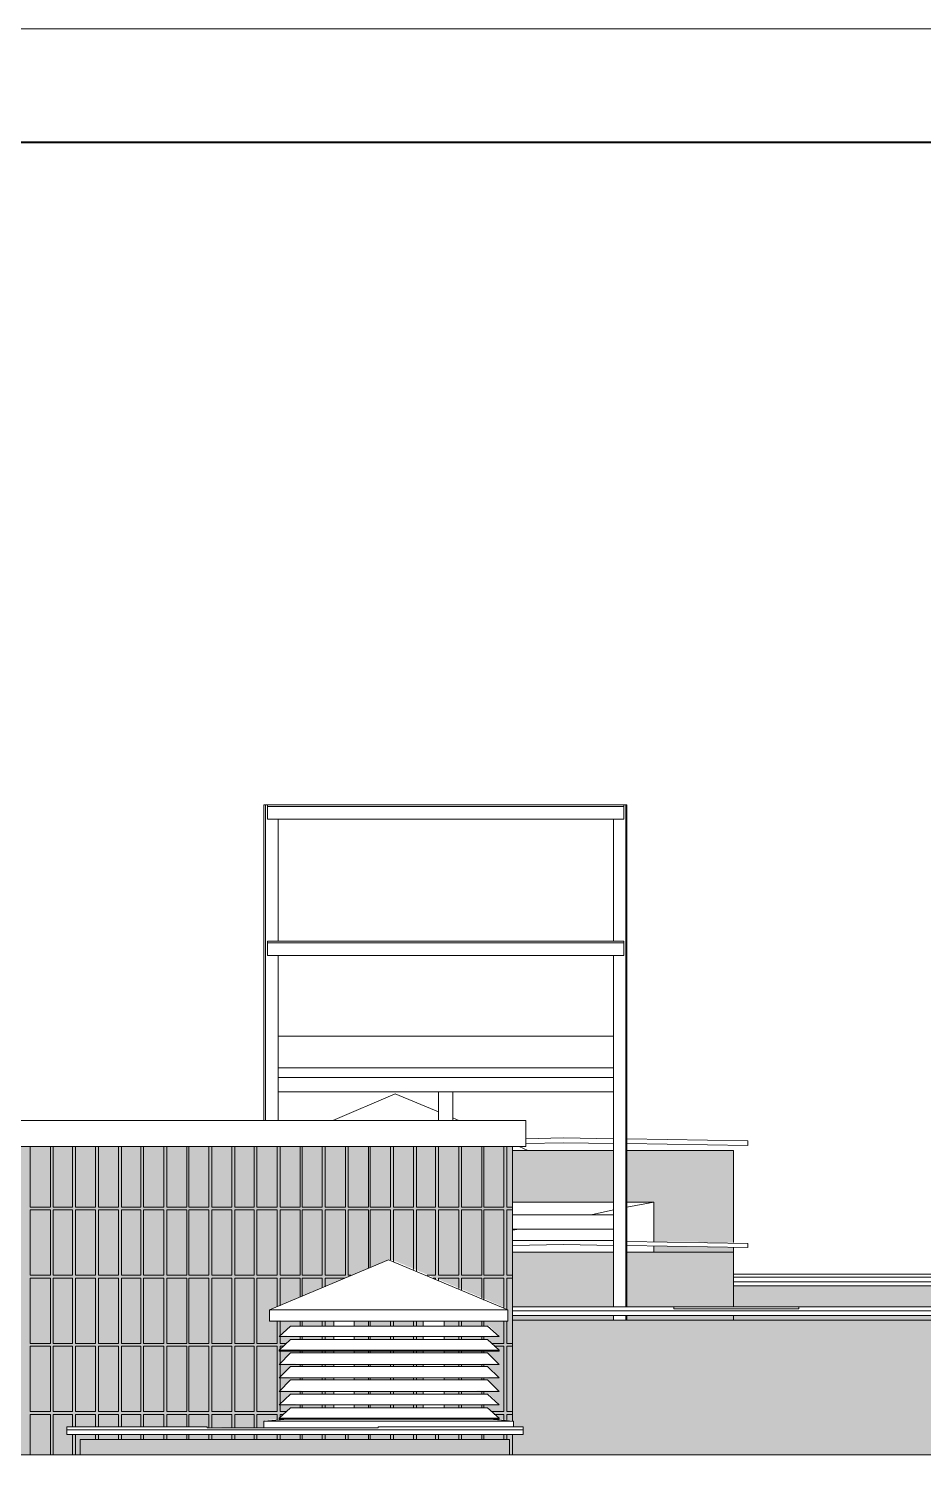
# Model space of a CAD drawing. Header units: millimetres. Extents: x -28928 to 100580, y -22867 to 36490.
# Drawn here: x 68056 to 71995, y 30148 to 36490 of the extents above; entities that cross this region are included whole.
import ezdxf

# ---------------------------------------------------------------- set-up
doc = ezdxf.new("R2010")
doc.units = ezdxf.units.MM
doc.layers.add('PDF _Геометрия', color=7, linetype='Continuous', true_color=0x8f8e8d)
doc.layers.add('PDF _Сплошная заливка', color=7, linetype='Continuous', true_color=0xffffff)

msp = doc.modelspace()

# ---------------------------------------------------------------- hatches: boundary and pattern name
at = {"layer": 'PDF _Сплошная заливка', "true_color": 0xfae100, "transparency": 33554559}
h = msp.add_hatch(color=2, dxfattribs=at)
h.paths.add_polyline_path([(53386.1, 31434.5), (53386.1, 31003), (53394.5, 31003), (53733, 30664.5), (53733, 31091.8), (53390.3, 31434.5)])
h.paths.add_polyline_path([(53593.4, 30343), (53597.6, 30338.7), (53597.6, 30343)])
h.paths.add_polyline_path([(53589.1, 30347.2), (53593.4, 30343), (53593.4, 30347.2)])
h.paths.add_polyline_path([(53584.9, 30351.4), (53589.1, 30347.2), (53589.1, 30351.4)])
h.paths.add_polyline_path([(53580.7, 30355.7), (53584.9, 30351.4), (53584.9, 30355.7)])
h.paths.add_polyline_path([(53576.4, 30359.9), (53580.7, 30355.7), (53580.7, 30359.9)])
h.paths.add_polyline_path([(53572.2, 30364.1), (53576.4, 30359.9), (53576.4, 30364.1)])
h.paths.add_polyline_path([(53568, 30368.4), (53572.2, 30364.1), (53572.2, 30368.4)])
h.paths.add_polyline_path([(53563.7, 30372.6), (53568, 30368.4), (53568, 30372.6)])
h.paths.add_polyline_path([(53559.5, 30376.8), (53563.7, 30372.6), (53563.7, 30376.8)])
h.paths.add_polyline_path([(53555.3, 30381), (53559.5, 30376.8), (53559.5, 30381)])
h.paths.add_polyline_path([(53551.1, 30385.3), (53555.3, 30381), (53555.3, 30385.3)])
h.paths.add_polyline_path([(53546.8, 30389.5), (53551.1, 30385.3), (53551.1, 30389.5)])
h.paths.add_polyline_path([(53542.6, 30393.7), (53546.8, 30389.5), (53546.8, 30393.7)])
h.paths.add_polyline_path([(53538.4, 30398), (53542.6, 30393.7), (53542.6, 30398)])
h.paths.add_polyline_path([(53534.1, 30402.2), (53538.4, 30398), (53538.4, 30402.2)])
h.paths.add_polyline_path([(53529.9, 30406.4), (53534.1, 30402.2), (53534.1, 30406.4)])
h.paths.add_polyline_path([(53525.7, 30410.7), (53529.9, 30406.4), (53529.9, 30410.7)])
h.paths.add_polyline_path([(53521.4, 30414.9), (53525.7, 30410.7), (53525.7, 30414.9)])
h.paths.add_polyline_path([(53517.2, 30419.1), (53521.4, 30414.9), (53521.4, 30419.1)])
h.paths.add_polyline_path([(53513, 30423.4), (53517.2, 30419.1), (53517.2, 30423.4)])
h.paths.add_polyline_path([(53508.7, 30427.6), (53513, 30423.4), (53513, 30427.6)])
h.paths.add_polyline_path([(53504.5, 30431.8), (53508.7, 30427.6), (53508.7, 30431.8)])
h.paths.add_polyline_path([(53500.3, 30436), (53504.5, 30431.8), (53504.5, 30436)])
h.paths.add_polyline_path([(53496.1, 30440.3), (53500.3, 30436), (53500.3, 30440.3)])
h.paths.add_polyline_path([(53491.8, 30444.5), (53496.1, 30440.3), (53496.1, 30444.5)])
h.paths.add_polyline_path([(53487.6, 30448.7), (53491.8, 30444.5), (53491.8, 30448.7)])
h.paths.add_polyline_path([(53483.4, 30453), (53487.6, 30448.7), (53487.6, 30453)])
h.paths.add_polyline_path([(53479.1, 30457.2), (53483.4, 30453), (53483.4, 30457.2)])
h.paths.add_polyline_path([(53474.9, 30461.4), (53479.1, 30457.2), (53479.1, 30461.4)])
h.paths.add_polyline_path([(53470.7, 30465.7), (53474.9, 30461.4), (53474.9, 30465.7)])
h.paths.add_polyline_path([(53466.4, 30469.9), (53470.7, 30465.7), (53470.7, 30469.9)])
h.paths.add_polyline_path([(53462.2, 30474.1), (53466.4, 30469.9), (53466.4, 30474.1)])
h.paths.add_polyline_path([(53458, 30478.4), (53462.2, 30474.1), (53462.2, 30478.4)])
h.paths.add_polyline_path([(53453.7, 30482.6), (53458, 30478.4), (53458, 30482.6)])
h.paths.add_polyline_path([(53449.5, 30486.8), (53453.7, 30482.6), (53453.7, 30486.8)])
h.paths.add_polyline_path([(53445.3, 30491), (53449.5, 30486.8), (53449.5, 30491)])
h.paths.add_polyline_path([(53441.1, 30495.3), (53445.3, 30491), (53445.3, 30495.3)])
h.paths.add_polyline_path([(53436.8, 30499.5), (53441.1, 30495.3), (53441.1, 30499.5)])
h.paths.add_polyline_path([(53432.6, 30503.7), (53436.8, 30499.5), (53436.8, 30503.7)])
h.paths.add_polyline_path([(53428.4, 30508), (53432.6, 30503.7), (53432.6, 30508)])
h.paths.add_polyline_path([(53424.1, 30512.2), (53428.4, 30508), (53428.4, 30512.2)])
h.paths.add_polyline_path([(53419.9, 30516.4), (53424.1, 30512.2), (53424.1, 30516.4)])
h.paths.add_polyline_path([(53415.7, 30520.7), (53419.9, 30516.4), (53419.9, 30520.7)])
h.paths.add_polyline_path([(53411.4, 30524.9), (53415.7, 30520.7), (53415.7, 30524.9)])
h.paths.add_polyline_path([(53407.2, 30529.1), (53411.4, 30524.9), (53411.4, 30529.1)])
h.paths.add_polyline_path([(69488.4, 30486.8), (69488.4, 30474.1), (69793, 30474.1), (69793, 30486.8)])
h.paths.add_polyline_path([(53716.1, 30220.3), (53720.3, 30216), (53720.3, 30220.3)])
h.paths.add_polyline_path([(53711.8, 30224.5), (53716.1, 30220.3), (53716.1, 30224.5)])
h.paths.add_polyline_path([(53707.6, 30228.7), (53711.8, 30224.5), (53711.8, 30228.7)])
h.paths.add_polyline_path([(53703.4, 30233), (53707.6, 30228.7), (53707.6, 30233)])
h.paths.add_polyline_path([(53699.1, 30237.2), (53703.4, 30233), (53703.4, 30237.2)])
h.paths.add_polyline_path([(53694.9, 30241.4), (53699.1, 30237.2), (53699.1, 30241.4)])
h.paths.add_polyline_path([(53690.7, 30245.7), (53694.9, 30241.4), (53694.9, 30245.7)])
h.paths.add_polyline_path([(53686.4, 30249.9), (53690.7, 30245.7), (53690.7, 30249.9)])
h.paths.add_polyline_path([(53682.2, 30254.1), (53686.4, 30249.9), (53686.4, 30254.1)])
h.paths.add_polyline_path([(53678, 30258.4), (53682.2, 30254.1), (53682.2, 30258.4)])
h.paths.add_polyline_path([(53673.7, 30262.6), (53678, 30258.4), (53678, 30262.6)])
h.paths.add_polyline_path([(53669.5, 30266.8), (53673.7, 30262.6), (53673.7, 30266.8)])
h.paths.add_polyline_path([(53665.3, 30271), (53669.5, 30266.8), (53669.5, 30271)])
h.paths.add_polyline_path([(53661.1, 30275.3), (53665.3, 30271), (53665.3, 30275.3)])
h.paths.add_polyline_path([(53656.8, 30279.5), (53661.1, 30275.3), (53661.1, 30279.5)])
h.paths.add_polyline_path([(53652.6, 30283.7), (53656.8, 30279.5), (53656.8, 30283.7)])
h.paths.add_polyline_path([(53648.4, 30288), (53652.6, 30283.7), (53652.6, 30288)])
h.paths.add_polyline_path([(53644.1, 30292.2), (53648.4, 30288), (53648.4, 30292.2)])
h.paths.add_polyline_path([(53639.9, 30296.4), (53644.1, 30292.2), (53644.1, 30296.4)])
h.paths.add_polyline_path([(53635.7, 30300.7), (53639.9, 30296.4), (53639.9, 30300.7)])
h.paths.add_polyline_path([(53631.4, 30304.9), (53635.7, 30300.7), (53635.7, 30304.9)])
h.paths.add_polyline_path([(53627.2, 30309.1), (53631.4, 30304.9), (53631.4, 30309.1)])
h.paths.add_polyline_path([(53623, 30313.4), (53627.2, 30309.1), (53627.2, 30313.4)])
h.paths.add_polyline_path([(53618.7, 30317.6), (53623, 30313.4), (53623, 30317.6)])
h.paths.add_polyline_path([(53614.5, 30321.8), (53618.7, 30317.6), (53618.7, 30321.8)])
h.paths.add_polyline_path([(53610.3, 30326), (53614.5, 30321.8), (53614.5, 30326)])
h.paths.add_polyline_path([(53606.1, 30330.3), (53610.3, 30326), (53610.3, 30330.3)])
h.paths.add_polyline_path([(53601.8, 30334.5), (53606.1, 30330.3), (53606.1, 30334.5)])
h.paths.add_polyline_path([(69488.4, 30664.5), (69488.4, 30656), (69793, 30656), (69793, 30664.5)])
h.paths.add_polyline_path([(69488.4, 30427.6), (69488.4, 30414.9), (69793, 30414.9), (69793, 30427.6)])
h.paths.add_polyline_path([(53386.1, 30948), (53386.1, 30537.6), (53407.2, 30537.6), (53733, 30211.8), (53733, 30609.5), (53394.5, 30948)])
h.paths.add_polyline_path([(69488.4, 30546), (69488.4, 30537.6), (69793, 30537.6), (69793, 30546)])
h.paths.add_polyline_path([(51960.3, 31421.8), (51960.3, 31400.7), (52633, 31400.7), (52633, 31421.8)])
h.paths.add_polyline_path([(69488.4, 30605.3), (69488.4, 30596.8), (69793, 30596.8), (69793, 30605.3)])
h.paths.add_polyline_path([(52793.7, 31434.5), (52793.7, 31421.8), (52671.1, 31421.8), (52671.1, 31400.7), (52734.5, 31400.7), (52734.5, 31007.2), (53348, 31007.2), (53348, 31434.5)])
h.paths.add_polyline_path([(69488.4, 30728), (69488.4, 30715.3), (69793, 30715.3), (69793, 30728)])
h.paths.add_polyline_path([(54101.1, 30207.6), (54101.1, 30237.2), (53775.3, 30563), (53771.1, 30563), (53771.1, 30207.6)])
h.paths.add_polyline_path([(69488.4, 30795.7), (69488.4, 30774.5), (69793, 30774.5), (69793, 30795.7)])
h.paths.add_polyline_path([(70186.4, 30296.4), (68223.4, 30296.4), (68223.4, 30330.3), (68841.1, 30330.3), (69090.7, 30326), (69090.7, 30330.3), (69094.9, 30359.9), (69196.4, 30368.4), (69158.4, 30372.6), (69166.8, 30376.8), (69204.9, 30414.9), (69399.5, 30414.9), (69399.5, 30427.6), (69158.4, 30431.8), (69166.8, 30436), (69204.9, 30474.1), (69399.5, 30474.1), (69399.5, 30486.8), (69158.4, 30491), (69204.9, 30537.6), (69399.5, 30537.6), (69399.5, 30546), (69158.4, 30550.3), (69204.9, 30596.8), (69399.5, 30596.8), (69399.5, 30605.3), (69158.4, 30609.5), (69204.9, 30656), (69399.5, 30656), (69399.5, 30668.7), (69158.4, 30673), (69166.8, 30677.2), (69204.9, 30715.3), (69399.5, 30715.3), (69399.5, 30728), (69158.4, 30732.2), (69166.8, 30736.4), (69204.9, 30774.5), (69399.5, 30774.5), (69399.5, 30795.7), (69116.1, 30799.9), (69120.3, 30850.7), (69133, 30854.9), (69141.4, 30859.1), (69154.1, 30863.4), (69171.1, 30871.8), (69183.7, 30876), (69192.2, 30880.3), (69204.9, 30884.5), (69221.8, 30893), (69234.5, 30897.2), (69251.4, 30905.7), (69264.1, 30909.9), (69272.6, 30914.1), (69285.3, 30918.4), (69302.2, 30926.8), (69314.9, 30931), (69323.4, 30935.3), (69336.1, 30939.5), (69353, 30948), (69365.7, 30952.2), (69382.6, 30960.7), (69395.3, 30964.9), (69403.7, 30969.1), (69416.4, 30973.4), (69433.4, 30981.8), (69446.1, 30986), (69454.5, 30990.3), (69467.2, 30994.5), (69484.1, 31003), (69496.8, 31007.2), (69513.7, 31015.7), (69526.4, 31019.9), (69534.9, 31024.1), (69547.6, 31028.4), (69564.5, 31036.8), (69577.2, 31041), (69585.7, 31045.3), (69598.4, 31049.5), (69615.3, 31058), (69628, 31062.2), (69636.4, 31066.4), (69657.6, 31066.4), (69666.1, 31062.2), (69678.7, 31058), (69695.7, 31049.5), (69708.4, 31045.3), (69725.3, 31036.8), (69738, 31032.6), (69746.4, 31028.4), (69759.1, 31024.1), (69776.1, 31015.7), (69788.7, 31011.4), (69805.7, 31003), (69818.4, 30998.7), (69835.3, 30990.3), (69848, 30986), (69856.4, 30981.8), (69869.1, 30977.6), (69886.1, 30969.1), (69898.7, 30964.9), (69915.7, 30956.4), (69928.4, 30952.2), (69945.3, 30943.7), (69958, 30939.5), (69966.4, 30935.3), (69979.1, 30931), (69996.1, 30922.6), (70008.7, 30918.4), (70025.7, 30909.9), (70038.4, 30905.7), (70055.3, 30897.2), (70068, 30893), (70076.4, 30888.7), (70089.1, 30884.5), (70106.1, 30876), (70118.7, 30871.8), (70135.7, 30863.4), (70148.4, 30859.1), (70165.3, 30850.7), (70165.3, 30795.7), (69886.1, 30795.7), (69886.1, 30774.5), (70084.9, 30774.5), (70127.2, 30732.2), (69886.1, 30728), (69886.1, 30715.3), (70080.7, 30715.3), (70127.2, 30668.7), (69886.1, 30664.5), (69886.1, 30656), (70080.7, 30656), (70127.2, 30609.5), (69886.1, 30605.3), (69886.1, 30596.8), (70080.7, 30596.8), (70127.2, 30550.3), (69886.1, 30546), (69886.1, 30537.6), (70080.7, 30537.6), (70127.2, 30491), (69886.1, 30486.8), (69886.1, 30474.1), (70084.9, 30474.1), (70127.2, 30431.8), (69886.1, 30427.6), (69886.1, 30414.9), (70080.7, 30414.9), (70127.2, 30368.4), (70135.7, 30364.1), (70186.4, 30359.9), (70186.4, 31565.7), (51380.7, 31565.7), (51380.7, 31451.4), (51879.9, 31455.7), (51901.1, 31476.8), (53403, 31476.8), (53411.4, 31472.6), (54253.4, 30630.7), (54228, 30605.3), (54219.5, 30601), (54219.5, 30605.3), (54147.6, 30677.2), (54143.4, 30677.2), (54143.4, 30249.9), (54147.6, 30249.9), (54185.7, 30211.8), (55823, 30207.6), (55823, 30351.4), (58721.1, 30351.4), (58721.1, 30372.6), (55759.5, 30372.6), (55759.5, 30406.4), (56406.8, 30406.4), (56406.8, 30398), (57155.7, 30398), (57155.7, 30406.4), (58052.6, 30406.4), (58052.6, 30398), (58721.1, 30398), (58721.1, 30723.7), (59956.4, 30723.7), (59956.4, 30207.6), (62266.4, 30207.6), (62266.4, 30275.3), (63806.4, 30275.3), (63806.4, 30304.9), (63476.4, 30309.1), (62833.4, 30309.1), (62207.2, 30300.7), (62207.2, 30321.8), (62833.4, 30330.3), (63476.4, 30330.3), (63806.4, 30326), (63806.4, 30575.7), (64144.9, 30575.7), (64144.9, 30601), (63747.2, 30601), (63747.2, 30618), (63946.1, 30622.2), (64144.9, 30622.2), (64144.9, 30952.2), (67982.2, 30952.2), (67982.2, 30207.6), (68282.6, 30207.6), (68282.6, 30275.3), (70173.7, 30275.3), (70173.7, 30207.6), (70186.4, 30207.6)])
h.paths.add_polyline_path([(52734.5, 30964.9), (52734.5, 30537.6), (53348, 30537.6), (53348, 30964.9)])
h.paths.add_polyline_path([(51846.1, 31421.8), (51380.7, 31421.8), (51380.7, 31400.7), (51829.1, 31404.9)])
h.paths.add_polyline_path([(53775.3, 31045.3), (53775.3, 30618), (53779.5, 30618), (54101.1, 30296.4), (54101.1, 30723.7), (53779.5, 31045.3)])
h.paths.add_polyline_path([(53542.6, 30207.6), (53542.6, 30211.8), (53538.4, 30211.8)])
h.paths.add_polyline_path([(53534.1, 30216), (53534.1, 30220.3), (53529.9, 30220.3)])
h.paths.add_polyline_path([(53538.4, 30211.8), (53538.4, 30216), (53534.1, 30216)])
h.paths.add_polyline_path([(51905.3, 31421.8), (51892.6, 31409.1), (51884.1, 31404.9), (51922.2, 31400.7), (51922.2, 31421.8)])
h.paths.add_polyline_path([(53348, 30406.4), (53352.2, 30414.9), (53348, 30414.9)])
h.paths.add_polyline_path([(53398.7, 30520.7), (53403, 30529.1), (53407.2, 30533.4), (52958.7, 30533.4), (53398.7, 30529.1)])
h.paths.add_polyline_path([(53394.5, 30512.2), (53398.7, 30520.7), (53394.5, 30520.7)])
h.paths.add_polyline_path([(53390.3, 30503.7), (53394.5, 30512.2), (53390.3, 30512.2)])
h.paths.add_polyline_path([(53386.1, 30491), (53390.3, 30503.7), (53386.1, 30503.7)])
h.paths.add_polyline_path([(53381.8, 30482.6), (53386.1, 30491), (53381.8, 30491)])
h.paths.add_polyline_path([(53377.6, 30474.1), (53381.8, 30482.6), (53377.6, 30482.6)])
h.paths.add_polyline_path([(53373.4, 30461.4), (53377.6, 30474.1), (53373.4, 30474.1)])
h.paths.add_polyline_path([(53369.1, 30453), (53373.4, 30461.4), (53369.1, 30461.4)])
h.paths.add_polyline_path([(53364.9, 30444.5), (53369.1, 30453), (53364.9, 30453)])
h.paths.add_polyline_path([(53360.7, 30431.8), (53364.9, 30444.5), (53360.7, 30444.5)])
h.paths.add_polyline_path([(53356.4, 30423.4), (53360.7, 30431.8), (53356.4, 30431.8)])
h.paths.add_polyline_path([(53352.2, 30414.9), (53356.4, 30423.4), (53352.2, 30423.4)])
h.paths.add_polyline_path([(53521.4, 30228.7), (53521.4, 30233), (53517.2, 30233)])
h.paths.add_polyline_path([(53356.4, 30393.7), (53356.4, 30398), (53352.2, 30398)])
h.paths.add_polyline_path([(53360.7, 30389.5), (53360.7, 30393.7), (53356.4, 30393.7)])
h.paths.add_polyline_path([(53364.9, 30385.3), (53364.9, 30389.5), (53360.7, 30389.5)])
h.paths.add_polyline_path([(53369.1, 30381), (53369.1, 30385.3), (53364.9, 30385.3)])
h.paths.add_polyline_path([(53373.4, 30376.8), (53373.4, 30381), (53369.1, 30381)])
h.paths.add_polyline_path([(53377.6, 30372.6), (53377.6, 30376.8), (53373.4, 30376.8)])
h.paths.add_polyline_path([(53381.8, 30368.4), (53381.8, 30372.6), (53377.6, 30372.6)])
h.paths.add_polyline_path([(53386.1, 30364.1), (53386.1, 30368.4), (53381.8, 30368.4)])
h.paths.add_polyline_path([(53390.3, 30359.9), (53390.3, 30364.1), (53386.1, 30364.1)])
h.paths.add_polyline_path([(53394.5, 30355.7), (53394.5, 30359.9), (53390.3, 30359.9)])
h.paths.add_polyline_path([(53398.7, 30351.4), (53398.7, 30355.7), (53394.5, 30355.7)])
h.paths.add_polyline_path([(53403, 30347.2), (53403, 30351.4), (53398.7, 30351.4)])
h.paths.add_polyline_path([(53407.2, 30343), (53407.2, 30347.2), (53403, 30347.2)])
h.paths.add_polyline_path([(53411.4, 30338.7), (53411.4, 30343), (53407.2, 30343)])
h.paths.add_polyline_path([(53415.7, 30334.5), (53415.7, 30338.7), (53411.4, 30338.7)])
h.paths.add_polyline_path([(53419.9, 30330.3), (53419.9, 30334.5), (53415.7, 30334.5)])
h.paths.add_polyline_path([(53424.1, 30326), (53424.1, 30330.3), (53419.9, 30330.3)])
h.paths.add_polyline_path([(53428.4, 30321.8), (53428.4, 30326), (53424.1, 30326)])
h.paths.add_polyline_path([(53432.6, 30317.6), (53432.6, 30321.8), (53428.4, 30321.8)])
h.paths.add_polyline_path([(53436.8, 30313.4), (53436.8, 30317.6), (53432.6, 30317.6)])
h.paths.add_polyline_path([(53441.1, 30309.1), (53441.1, 30313.4), (53436.8, 30313.4)])
h.paths.add_polyline_path([(53445.3, 30304.9), (53445.3, 30309.1), (53441.1, 30309.1)])
h.paths.add_polyline_path([(53449.5, 30300.7), (53449.5, 30304.9), (53445.3, 30304.9)])
h.paths.add_polyline_path([(53453.7, 30296.4), (53453.7, 30300.7), (53449.5, 30300.7)])
h.paths.add_polyline_path([(53458, 30292.2), (53458, 30296.4), (53453.7, 30296.4)])
h.paths.add_polyline_path([(53462.2, 30288), (53462.2, 30292.2), (53458, 30292.2)])
h.paths.add_polyline_path([(53466.4, 30283.7), (53466.4, 30288), (53462.2, 30288)])
h.paths.add_polyline_path([(53470.7, 30279.5), (53470.7, 30283.7), (53466.4, 30283.7)])
h.paths.add_polyline_path([(53474.9, 30275.3), (53474.9, 30279.5), (53470.7, 30279.5)])
h.paths.add_polyline_path([(53479.1, 30271), (53479.1, 30275.3), (53474.9, 30275.3)])
h.paths.add_polyline_path([(53483.4, 30266.8), (53483.4, 30271), (53479.1, 30271)])
h.paths.add_polyline_path([(53487.6, 30262.6), (53487.6, 30266.8), (53483.4, 30266.8)])
h.paths.add_polyline_path([(53491.8, 30258.4), (53491.8, 30262.6), (53487.6, 30262.6)])
h.paths.add_polyline_path([(53496.1, 30254.1), (53496.1, 30258.4), (53491.8, 30258.4)])
h.paths.add_polyline_path([(53500.3, 30249.9), (53500.3, 30254.1), (53496.1, 30254.1)])
h.paths.add_polyline_path([(53504.5, 30245.7), (53504.5, 30249.9), (53500.3, 30249.9)])
h.paths.add_polyline_path([(53508.7, 30241.4), (53508.7, 30245.7), (53504.5, 30245.7)])
h.paths.add_polyline_path([(53513, 30237.2), (53513, 30241.4), (53508.7, 30241.4)])
h.paths.add_polyline_path([(53517.2, 30233), (53517.2, 30237.2), (53513, 30237.2)])
h.paths.add_polyline_path([(52734.5, 30398), (52734.5, 30207.6), (53293, 30207.6), (53293, 30393.7), (53343.7, 30393.7), (53343.7, 30207.6), (53534.1, 30211.8), (53525.7, 30220.3), (53529.9, 30224.5), (53525.7, 30228.7), (53521.4, 30228.7), (53517.2, 30224.5), (53517.2, 30228.7), (53348, 30398), (53352.2, 30402.2), (53348, 30406.4), (53343.7, 30406.4), (53343.7, 30398), (53140.7, 30402.2), (53128, 30402.2), (52865.7, 30398), (52865.7, 30402.2), (52857.2, 30402.2)])
at = {"layer": 'PDF _Сплошная заливка', "true_color": 0x383e42, "transparency": 33554559}
h = msp.add_hatch(color=250, dxfattribs=at)
h.paths.add_polyline_path([(71057.9, 31125.7), (70808.4, 31125.7), (70808.4, 31100.3), (71057.9, 31100.3)])
h.paths.add_polyline_path([(70630.7, 31320.3), (70630.7, 31548.7), (70186.4, 31548.7), (70186.4, 31320.3)])
h.paths.add_polyline_path([(70986.1, 31146.8), (71057.9, 31142.6), (71057.9, 31548.7), (70689.9, 31548.7), (70689.9, 31320.3), (70808.4, 31320.3), (70808.4, 31146.8)])
h = msp.add_hatch(color=250, dxfattribs=at)
h.paths.add_polyline_path([(71058, 31142.6), (71159.5, 31142.6), (71159.5, 31548.7), (71058, 31548.7)])
h.paths.add_polyline_path([(71159.5, 31121.4), (71058, 31121.4), (71058, 31100.3), (71159.5, 31100.3)])
h = msp.add_hatch(color=250, dxfattribs=at)
h.paths.add_polyline_path([(70630.7, 30799.9), (70630.7, 30821), (70186.4, 30821), (70186.4, 30799.9)])
h.paths.add_polyline_path([(71057.9, 30821), (70689.9, 30821), (70689.9, 30799.9), (71057.9, 30799.9)])
h.paths.add_polyline_path([(70630.7, 30859.1), (70630.7, 31100.3), (70186.4, 31100.3), (70186.4, 30859.1)])
h.paths.add_polyline_path([(70689.9, 30859.1), (71057.9, 30859.1), (71057.9, 31100.3), (70689.9, 31100.3)])
h = msp.add_hatch(color=250, dxfattribs=at)
h.paths.add_polyline_path([(71058, 30859.1), (71159.5, 30859.1), (71159.5, 31100.3), (71058, 31100.3)])
h.paths.add_polyline_path([(71159.5, 30821), (71058, 30821), (71058, 30799.9), (71159.5, 30799.9)])
for points in [[(71159.5, 30799.9), (72069.1, 30799.9), (72069.1, 30207.6), (72784.1, 30207.6), (72784.1, 30952.2), (71159.5, 30952.2), (71159.5, 30859.1), (72111.4, 30859.1), (72111.4, 30821), (71159.5, 30821)], [(70233, 30296.4), (70186.4, 30296.4), (70186.4, 30207.6), (71967.6, 30207.6), (71967.6, 30799.9), (70186.4, 30799.9), (70186.4, 30355.7), (70190.7, 30355.7), (70190.7, 30330.3), (70233, 30330.3)]]:
    msp.add_hatch(color=250, dxfattribs=at).paths.add_polyline_path(points)

# ---------------------------------------------------------------- linework, layer by layer
at = {"layer": 'PDF _Геометрия', "color": 7, "lineweight": 18}
msp.add_lwpolyline([(97077.2, 36490.3), (-28927.8, 36490.3), (-28927.8, -22867.4), (97077.2, -22867.4)], dxfattribs=at)
at = {"layer": 'PDF _Геометрия', "color": 7, "lineweight": 40}
msp.add_lwpolyline([(96590.7, 35991), (96590.7, -22368.2), (-26930.9, -22368.2), (-26930.9, 35991)], close=True, dxfattribs=at)
at = {"layer": 'PDF _Геометрия', "color": 7, "lineweight": 9}
for points in [[(69090.7, 31679.9), (69090.7, 33071.8), (69099.1, 33071.8), (69154.1, 33071.8)], [(70630.7, 33071.8), (70685.7, 33071.8), (70689.9, 33071.8), (70689.9, 30859.1)], [(69154.1, 33008.4), (69154.1, 32471)], [(70630.7, 32471), (70630.7, 33008.4)], [(69154.1, 32407.6), (69154.1, 31679.9)], [(70630.7, 30859.1), (70630.7, 32407.6)], [(69154.1, 32052.2), (70630.7, 32052.2)], [(69154.1, 31912.6), (70630.7, 31912.6)], [(70630.7, 31870.3), (69154.1, 31870.3)], [(69154.1, 31806.8), (70630.7, 31806.8)], [(69860.7, 31806.8), (69860.7, 31679.9)], [(69924.1, 31679.9), (69924.1, 31806.8)], [(51300.3, 31565.7), (51300.3, 31679.9), (70245.7, 31679.9), (70245.7, 31565.7)], [(51300.3, 31679.9), (51300.3, 31565.7), (70245.7, 31565.7), (70245.7, 31679.9)], [(70245.7, 31599.5), (70410.7, 31603.7), (70630.7, 31599.5)], [(70689.9, 31599.5), (71223, 31591), (71223, 31569.9), (70689.9, 31578.4)], [(70186.4, 30355.7), (70186.4, 31565.7)], [(70630.7, 31548.7), (70186.4, 31548.7)], [(70216.1, 31565.7), (70254.1, 31548.7), (70216.1, 31565.7)], [(70630.7, 31578.4), (70410.7, 31582.6), (70245.7, 31578.4)], [(70689.9, 31548.7), (71058, 31548.7), (71159.5, 31548.7), (71159.5, 31142.6)], [(70533.4, 31265.3), (70630.7, 31286.4)], [(70689.9, 31299.1), (70808.4, 31320.3)], [(70630.7, 31265.3), (70186.4, 31265.3)], [(70186.4, 31201.8), (70630.7, 31201.8)], [(70186.4, 31197.6), (70216.1, 31201.8)], [(70186.4, 31151), (70410.7, 31151), (70630.7, 31151)], [(70689.9, 31146.8), (71223, 31138.4), (71223, 31121.4), (70689.9, 31129.9)], [(70630.7, 31129.9), (70410.7, 31134.1), (70186.4, 31129.9)], [(70630.7, 31100.3), (70186.4, 31100.3)], [(71159.5, 31121.4), (71159.5, 30859.1), (71159.5, 31100.3), (71058, 31100.3), (70689.9, 31100.3)], [(69149.9, 30795.7), (69116.1, 30795.7), (69116.1, 30846.4), (69640.7, 31066.4), (70165.3, 30846.4), (70165.3, 30795.7), (70135.7, 30795.7)], [(70165.3, 30846.4), (69640.7, 31066.4), (69116.1, 30846.4)], [(71159.5, 30990.3), (72949.1, 30990.3), (72949.1, 31003), (71159.5, 31003)], [(72949.1, 30981.8), (72949.1, 30969.1), (71159.5, 30969.1), (72949.1, 30969.1), (72949.1, 30990.3)], [(71159.5, 30952.2), (72784.1, 30952.2), (72889.9, 30952.2), (72889.9, 30207.6)], [(70186.4, 30842.2), (72111.4, 30842.2), (72111.4, 30859.1), (71447.2, 30859.1), (71447.2, 30850.7), (70897.2, 30850.7), (70897.2, 30859.1), (70186.4, 30859.1)], [(72111.4, 30842.2), (72111.4, 30821), (70186.4, 30821), (72111.4, 30821), (72111.4, 30838)], [(70897.2, 30850.7), (70897.2, 30859.1), (71447.2, 30859.1), (71447.2, 30850.7)], [(71159.5, 30871.8), (71159.5, 30859.1)], [(70076.4, 30774.5), (70127.2, 30728), (70076.4, 30774.5), (69209.1, 30774.5), (69158.4, 30728)], [(69399.5, 30774.5), (69399.5, 30795.7)], [(69488.4, 30795.7), (69488.4, 30774.5)], [(69793, 30774.5), (69793, 30795.7)], [(69886.1, 30795.7), (69886.1, 30774.5)], [(70186.4, 30799.9), (71967.6, 30799.9), (72069.1, 30799.9), (72069.1, 30207.6)], [(70630.7, 30799.9), (70630.7, 30821)], [(70689.9, 30799.9), (70689.9, 30821)], [(71159.5, 30821), (71159.5, 30799.9)], [(69158.4, 30728), (70127.2, 30728), (69158.4, 30728)], [(70127.2, 30668.7), (70076.4, 30715.3), (69209.1, 30715.3), (69158.4, 30668.7)], [(69399.5, 30715.3), (69399.5, 30728)], [(69488.4, 30728), (69488.4, 30715.3)], [(69793, 30715.3), (69793, 30728)], [(69886.1, 30728), (69886.1, 30715.3)], [(70127.2, 30605.3), (70076.4, 30656), (69209.1, 30656), (69158.4, 30605.3)], [(69399.5, 30656), (69399.5, 30664.5)], [(69488.4, 30664.5), (69488.4, 30656)], [(69793, 30656), (69793, 30664.5)], [(69886.1, 30664.5), (69886.1, 30656)], [(69158.4, 30605.3), (70127.2, 30605.3), (69158.4, 30605.3)], [(70127.2, 30546), (70076.4, 30596.8), (69209.1, 30596.8), (69158.4, 30546)], [(69399.5, 30596.8), (69399.5, 30605.3)], [(69488.4, 30605.3), (69488.4, 30596.8)], [(69793, 30596.8), (69793, 30605.3)], [(69886.1, 30605.3), (69886.1, 30596.8)], [(69158.4, 30546), (70127.2, 30546), (69158.4, 30546)], [(70127.2, 30486.8), (70076.4, 30537.6), (69209.1, 30537.6), (69158.4, 30486.8)], [(69399.5, 30537.6), (69399.5, 30546)], [(69488.4, 30546), (69488.4, 30537.6)], [(69793, 30537.6), (69793, 30546)], [(69886.1, 30546), (69886.1, 30537.6)], [(69158.4, 30486.8), (70127.2, 30486.8), (69158.4, 30486.8)], [(70127.2, 30427.6), (70076.4, 30474.1), (69209.1, 30474.1), (69158.4, 30427.6)], [(69399.5, 30474.1), (69399.5, 30486.8)], [(69488.4, 30486.8), (69488.4, 30474.1)], [(69793, 30474.1), (69793, 30486.8)], [(69886.1, 30486.8), (69886.1, 30474.1)], [(69158.4, 30427.6), (70127.2, 30427.6), (69158.4, 30427.6)], [(70127.2, 30368.4), (70076.4, 30414.9), (69209.1, 30414.9), (69158.4, 30368.4)], [(69399.5, 30414.9), (69399.5, 30427.6)], [(69488.4, 30427.6), (69488.4, 30414.9)], [(69793, 30414.9), (69793, 30427.6)], [(69886.1, 30427.6), (69886.1, 30414.9)], [(70233, 30317.6), (70233, 30296.4), (68223.4, 30296.4), (68223.4, 30309.1)], [(68223.4, 30317.6), (68223.4, 30296.4), (70233, 30296.4), (70233, 30309.1)], [(68841.1, 30326), (69594.1, 30326)], [(69196.4, 30364.1), (69090.7, 30355.7), (70190.7, 30355.7), (70084.9, 30364.1)], [(69090.7, 30355.7), (69090.7, 30326)], [(70190.7, 30330.3), (70190.7, 30355.7)], [(68282.6, 30207.6), (68282.6, 30275.3), (70068, 30275.3), (70173.7, 30275.3), (70173.7, 30207.6)], [(70186.4, 30207.6), (70186.4, 30296.4)], [(82320.3, 30089.1), (82320.3, 30207.6), (82320.3, 30089.1), (-21934.3, 30089.1), (-21934.3, 30207.6), (82320.3, 30207.6)]]:
    msp.add_lwpolyline(points, dxfattribs=at)
for points in [[(69099.1, 31679.9), (69099.1, 33071.8)], [(69107.6, 33071.8), (70677.2, 33071.8), (70677.2, 33063.4), (70677.2, 33008.4), (69107.6, 33008.4), (69107.6, 33063.4)], [(69107.6, 33063.4), (70677.2, 33063.4)], [(70685.7, 33071.8), (70685.7, 30859.1)], [(69107.6, 32471), (70677.2, 32471), (70677.2, 32462.6), (70677.2, 32407.6), (69107.6, 32407.6), (69107.6, 32462.6)], [(69107.6, 32462.6), (70677.2, 32462.6)], [(69395.3, 31679.9), (69670.3, 31798.4), (69860.7, 31718), (69670.3, 31798.4)], [(69924.1, 31692.6), (69949.5, 31679.9)], [(70630.7, 31320.3), (70186.4, 31320.3)], [(70808.4, 31320.3), (70689.9, 31320.3), (70808.4, 31320.3), (70808.4, 31146.8)], [(70808.4, 31100.3), (70808.4, 31125.7)], [(69116.1, 30846.4), (70165.3, 30846.4), (70165.3, 30795.7), (69116.1, 30795.7)], [(70685.7, 30821), (70685.7, 30799.9)], [(71159.5, 30799.9), (71159.5, 30821)], [(69158.4, 30668.7), (69158.4, 30664.5), (70127.2, 30664.5), (70127.2, 30668.7)], [(68223.4, 30317.6), (70233, 30317.6), (70233, 30330.3), (69594.1, 30330.3), (69594.1, 30326), (68841.1, 30326), (68841.1, 30330.3), (68223.4, 30330.3)], [(69158.4, 30368.4), (69158.4, 30364.1), (70127.2, 30364.1), (70127.2, 30368.4)]]:
    msp.add_lwpolyline(points, close=True, dxfattribs=at)
at = {"layer": 'PDF _Геометрия', "color": 253, "lineweight": 9, "true_color": 0xada988}
for points in [[(68062.6, 31565.7), (68062.6, 31299.1), (68151.4, 31299.1), (68151.4, 31565.7)], [(68164.1, 31565.7), (68164.1, 31299.1), (68248.7, 31299.1), (68248.7, 31565.7)], [(68261.4, 31565.7), (68261.4, 31299.1), (68350.3, 31299.1), (68350.3, 31565.7)], [(68363, 31565.7), (68363, 31299.1), (68451.8, 31299.1), (68451.8, 31565.7)], [(68464.5, 31565.7), (68464.5, 31299.1), (68549.1, 31299.1), (68549.1, 31565.7)], [(68561.8, 31565.7), (68561.8, 31299.1), (68650.7, 31299.1), (68650.7, 31565.7)], [(68663.4, 31565.7), (68663.4, 31299.1), (68752.2, 31299.1), (68752.2, 31565.7)], [(68760.7, 31565.7), (68760.7, 31299.1), (68849.5, 31299.1), (68849.5, 31565.7)], [(68862.2, 31565.7), (68862.2, 31299.1), (68951.1, 31299.1), (68951.1, 31565.7)], [(68963.7, 31565.7), (68963.7, 31299.1), (69048.4, 31299.1), (69048.4, 31565.7)], [(69061.1, 31565.7), (69061.1, 31299.1), (69149.9, 31299.1), (69149.9, 31565.7)], [(69162.6, 31565.7), (69162.6, 31299.1), (69251.4, 31299.1), (69251.4, 31565.7)], [(69259.9, 31565.7), (69259.9, 31299.1), (69348.7, 31299.1), (69348.7, 31565.7)], [(69361.4, 31565.7), (69361.4, 31299.1), (69450.3, 31299.1), (69450.3, 31565.7)], [(69463, 31565.7), (69463, 31299.1), (69551.8, 31299.1), (69551.8, 31565.7)], [(69560.3, 31565.7), (69560.3, 31299.1), (69649.1, 31299.1), (69649.1, 31565.7)], [(69661.8, 31565.7), (69661.8, 31299.1), (69750.7, 31299.1), (69750.7, 31565.7)], [(69763.4, 31565.7), (69763.4, 31299.1), (69848, 31299.1), (69848, 31565.7)], [(69860.7, 31565.7), (69860.7, 31299.1), (69949.5, 31299.1), (69949.5, 31565.7)], [(69962.2, 31565.7), (69962.2, 31299.1), (70051.1, 31299.1), (70051.1, 31565.7)], [(70059.5, 31565.7), (70059.5, 31299.1), (70148.4, 31299.1), (70148.4, 31565.7)], [(70186.4, 31299.1), (70161.1, 31299.1), (70161.1, 31565.7)], [(69551.8, 31028.4), (69551.8, 31286.4), (69463, 31286.4), (69463, 30998.7), (69475.7, 30998.7)], [(69649.1, 31066.4), (69649.1, 31286.4), (69560.3, 31286.4), (69560.3, 31032.6)], [(69750.7, 31024.1), (69750.7, 31286.4), (69661.8, 31286.4), (69661.8, 31058)], [(69809.9, 30998.7), (69848, 30998.7), (69848, 31286.4), (69763.4, 31286.4), (69763.4, 31015.7)], [(70186.4, 30998.7), (70161.1, 30998.7), (70161.1, 31286.4), (70186.4, 31286.4)], [(69149.9, 30859.1), (69149.9, 30986), (69061.1, 30986), (69061.1, 30698.4), (69149.9, 30698.4), (69149.9, 30795.7)], [(69251.4, 30901.4), (69251.4, 30986), (69162.6, 30986), (69162.6, 30863.4)], [(69348.7, 30943.7), (69348.7, 30986), (69259.9, 30986), (69259.9, 30905.7)], [(69361.4, 30948), (69361.4, 30986), (69446.1, 30986)], [(69848, 30981.8), (69848, 30986), (69835.3, 30986)], [(69949.5, 30939.5), (69949.5, 30986), (69860.7, 30986), (69860.7, 30973.4)], [(70051.1, 30897.2), (70051.1, 30986), (69962.2, 30986), (69962.2, 30931)], [(70148.4, 30854.9), (70148.4, 30986), (70059.5, 30986), (70059.5, 30888.7)], [(70161.1, 30846.4), (70161.1, 30986), (70186.4, 30986)], [(69162.6, 30732.2), (69162.6, 30795.7)], [(69251.4, 30774.5), (69251.4, 30795.7)], [(69259.9, 30774.5), (69259.9, 30795.7)], [(69348.7, 30774.5), (69348.7, 30795.7)], [(69361.4, 30774.5), (69361.4, 30795.7)], [(69551.8, 30774.5), (69551.8, 30795.7)], [(69560.3, 30774.5), (69560.3, 30795.7)], [(69649.1, 30774.5), (69649.1, 30795.7)], [(69661.8, 30774.5), (69661.8, 30795.7)], [(69750.7, 30774.5), (69750.7, 30795.7)], [(69763.4, 30774.5), (69763.4, 30795.7)], [(69949.5, 30774.5), (69949.5, 30795.7)], [(69962.2, 30774.5), (69962.2, 30795.7)], [(70051.1, 30774.5), (70051.1, 30795.7)], [(70059.5, 30774.5), (70059.5, 30795.7)], [(70097.6, 30698.4), (70148.4, 30698.4), (70148.4, 30795.7)], [(70186.4, 30698.4), (70161.1, 30698.4), (70161.1, 30795.7)], [(69188, 30698.4), (69162.6, 30698.4), (69162.6, 30728)], [(69251.4, 30715.3), (69251.4, 30728)], [(69259.9, 30715.3), (69259.9, 30728)], [(69348.7, 30715.3), (69348.7, 30728)], [(69361.4, 30715.3), (69361.4, 30728)], [(69551.8, 30715.3), (69551.8, 30728)], [(69560.3, 30715.3), (69560.3, 30728)], [(69649.1, 30715.3), (69649.1, 30728)], [(69661.8, 30715.3), (69661.8, 30728)], [(69750.7, 30715.3), (69750.7, 30728)], [(69763.4, 30715.3), (69763.4, 30728)], [(69949.5, 30715.3), (69949.5, 30728)], [(69962.2, 30715.3), (69962.2, 30728)], [(70051.1, 30715.3), (70051.1, 30728)], [(70059.5, 30715.3), (70059.5, 30728)], [(69162.6, 30673), (69162.6, 30685.7), (69175.3, 30685.7)], [(69162.6, 30609.5), (69162.6, 30664.5)], [(69251.4, 30656), (69251.4, 30664.5)], [(69259.9, 30656), (69259.9, 30664.5)], [(69348.7, 30656), (69348.7, 30664.5)], [(69361.4, 30656), (69361.4, 30664.5)], [(69551.8, 30656), (69551.8, 30664.5)], [(69560.3, 30656), (69560.3, 30664.5)], [(69649.1, 30656), (69649.1, 30664.5)], [(69661.8, 30656), (69661.8, 30664.5)], [(69750.7, 30656), (69750.7, 30664.5)], [(69763.4, 30656), (69763.4, 30664.5)], [(69949.5, 30656), (69949.5, 30664.5)], [(69962.2, 30656), (69962.2, 30664.5)], [(70051.1, 30656), (70051.1, 30664.5)], [(70059.5, 30656), (70059.5, 30664.5)], [(70097.6, 30398), (70148.4, 30398), (70148.4, 30685.7), (70106.1, 30685.7)], [(70186.4, 30398), (70161.1, 30398), (70161.1, 30685.7), (70186.4, 30685.7)], [(69162.6, 30550.3), (69162.6, 30605.3)], [(69251.4, 30596.8), (69251.4, 30605.3)], [(69259.9, 30596.8), (69259.9, 30605.3)], [(69348.7, 30596.8), (69348.7, 30605.3)], [(69361.4, 30596.8), (69361.4, 30605.3)], [(69551.8, 30596.8), (69551.8, 30605.3)], [(69560.3, 30596.8), (69560.3, 30605.3)], [(69649.1, 30596.8), (69649.1, 30605.3)], [(69661.8, 30596.8), (69661.8, 30605.3)], [(69750.7, 30596.8), (69750.7, 30605.3)], [(69763.4, 30596.8), (69763.4, 30605.3)], [(69949.5, 30596.8), (69949.5, 30605.3)], [(69962.2, 30596.8), (69962.2, 30605.3)], [(70051.1, 30596.8), (70051.1, 30605.3)], [(70059.5, 30596.8), (70059.5, 30605.3)], [(69162.6, 30491), (69162.6, 30546)], [(69251.4, 30537.6), (69251.4, 30546)], [(69259.9, 30537.6), (69259.9, 30546)], [(69348.7, 30537.6), (69348.7, 30546)], [(69361.4, 30537.6), (69361.4, 30546)], [(69551.8, 30537.6), (69551.8, 30546)], [(69560.3, 30537.6), (69560.3, 30546)], [(69649.1, 30537.6), (69649.1, 30546)], [(69661.8, 30537.6), (69661.8, 30546)], [(69750.7, 30537.6), (69750.7, 30546)], [(69763.4, 30537.6), (69763.4, 30546)], [(69949.5, 30537.6), (69949.5, 30546)], [(69962.2, 30537.6), (69962.2, 30546)], [(70051.1, 30537.6), (70051.1, 30546)], [(70059.5, 30537.6), (70059.5, 30546)], [(69162.6, 30431.8), (69162.6, 30486.8)], [(69251.4, 30474.1), (69251.4, 30486.8)], [(69259.9, 30474.1), (69259.9, 30486.8)], [(69348.7, 30474.1), (69348.7, 30486.8)], [(69361.4, 30474.1), (69361.4, 30486.8)], [(69551.8, 30474.1), (69551.8, 30486.8)], [(69560.3, 30474.1), (69560.3, 30486.8)], [(69649.1, 30474.1), (69649.1, 30486.8)], [(69661.8, 30474.1), (69661.8, 30486.8)], [(69750.7, 30474.1), (69750.7, 30486.8)], [(69763.4, 30474.1), (69763.4, 30486.8)], [(69949.5, 30474.1), (69949.5, 30486.8)], [(69962.2, 30474.1), (69962.2, 30486.8)], [(70051.1, 30474.1), (70051.1, 30486.8)], [(70059.5, 30474.1), (70059.5, 30486.8)], [(68151.4, 30207.6), (68151.4, 30385.3), (68062.6, 30385.3), (68062.6, 30207.6)], [(68248.7, 30330.3), (68248.7, 30385.3), (68164.1, 30385.3), (68164.1, 30207.6)], [(68350.3, 30330.3), (68350.3, 30385.3), (68261.4, 30385.3), (68261.4, 30330.3)], [(68451.8, 30330.3), (68451.8, 30385.3), (68363, 30385.3), (68363, 30330.3)], [(68549.1, 30330.3), (68549.1, 30385.3), (68464.5, 30385.3), (68464.5, 30330.3)], [(68650.7, 30330.3), (68650.7, 30385.3), (68561.8, 30385.3), (68561.8, 30330.3)], [(68752.2, 30330.3), (68752.2, 30385.3), (68663.4, 30385.3), (68663.4, 30330.3)], [(68849.5, 30326), (68849.5, 30385.3), (68760.7, 30385.3), (68760.7, 30330.3)], [(68951.1, 30326), (68951.1, 30385.3), (68862.2, 30385.3), (68862.2, 30326)], [(69048.4, 30326), (69048.4, 30385.3), (68963.7, 30385.3), (68963.7, 30326)], [(69149.9, 30359.9), (69149.9, 30385.3), (69061.1, 30385.3), (69061.1, 30326)], [(69188, 30398), (69162.6, 30398), (69162.6, 30427.6)], [(69162.6, 30372.6), (69162.6, 30385.3), (69175.3, 30385.3)], [(69251.4, 30414.9), (69251.4, 30427.6)], [(69259.9, 30414.9), (69259.9, 30427.6)], [(69348.7, 30414.9), (69348.7, 30427.6)], [(69361.4, 30414.9), (69361.4, 30427.6)], [(69551.8, 30414.9), (69551.8, 30427.6)], [(69560.3, 30414.9), (69560.3, 30427.6)], [(69649.1, 30414.9), (69649.1, 30427.6)], [(69661.8, 30414.9), (69661.8, 30427.6)], [(69750.7, 30414.9), (69750.7, 30427.6)], [(69763.4, 30414.9), (69763.4, 30427.6)], [(69949.5, 30414.9), (69949.5, 30427.6)], [(69962.2, 30414.9), (69962.2, 30427.6)], [(70051.1, 30414.9), (70051.1, 30427.6)], [(70059.5, 30414.9), (70059.5, 30427.6)], [(70148.4, 30359.9), (70148.4, 30385.3), (70106.1, 30385.3)], [(70161.1, 30359.9), (70161.1, 30385.3), (70186.4, 30385.3)], [(69162.6, 30359.9), (69162.6, 30364.1)], [(68248.7, 30207.6), (68248.7, 30296.4)], [(68261.4, 30207.6), (68261.4, 30296.4)], [(68350.3, 30275.3), (68350.3, 30296.4)], [(68363, 30275.3), (68363, 30296.4)], [(68451.8, 30275.3), (68451.8, 30296.4)], [(68464.5, 30275.3), (68464.5, 30296.4)], [(68549.1, 30275.3), (68549.1, 30296.4)], [(68561.8, 30275.3), (68561.8, 30296.4)], [(68650.7, 30275.3), (68650.7, 30296.4)], [(68663.4, 30275.3), (68663.4, 30296.4)], [(68752.2, 30275.3), (68752.2, 30296.4)], [(68760.7, 30275.3), (68760.7, 30296.4)], [(68849.5, 30275.3), (68849.5, 30296.4)], [(68862.2, 30275.3), (68862.2, 30296.4)], [(68951.1, 30275.3), (68951.1, 30296.4)], [(68963.7, 30275.3), (68963.7, 30296.4)], [(69048.4, 30275.3), (69048.4, 30296.4)], [(69061.1, 30275.3), (69061.1, 30296.4)], [(69149.9, 30275.3), (69149.9, 30296.4)], [(69162.6, 30275.3), (69162.6, 30296.4)], [(69251.4, 30275.3), (69251.4, 30296.4)], [(69259.9, 30275.3), (69259.9, 30296.4)], [(69348.7, 30275.3), (69348.7, 30296.4)], [(69361.4, 30275.3), (69361.4, 30296.4)], [(69450.3, 30275.3), (69450.3, 30296.4)], [(69463, 30275.3), (69463, 30296.4)], [(69551.8, 30275.3), (69551.8, 30296.4)], [(69560.3, 30275.3), (69560.3, 30296.4)], [(69649.1, 30275.3), (69649.1, 30296.4)], [(69661.8, 30275.3), (69661.8, 30296.4)], [(69750.7, 30275.3), (69750.7, 30296.4)], [(69763.4, 30275.3), (69763.4, 30296.4)], [(69848, 30275.3), (69848, 30296.4)], [(69860.7, 30275.3), (69860.7, 30296.4)], [(69949.5, 30275.3), (69949.5, 30296.4)], [(69962.2, 30275.3), (69962.2, 30296.4)], [(70051.1, 30275.3), (70051.1, 30296.4)], [(70059.5, 30275.3), (70059.5, 30296.4)], [(70148.4, 30275.3), (70148.4, 30296.4)], [(70161.1, 30275.3), (70161.1, 30296.4)]]:
    msp.add_lwpolyline(points, dxfattribs=at)
for points in [[(68062.6, 31286.4), (68062.6, 30998.7), (68151.4, 30998.7), (68151.4, 31286.4)], [(68164.1, 31286.4), (68164.1, 30998.7), (68248.7, 30998.7), (68248.7, 31286.4)], [(68261.4, 31286.4), (68261.4, 30998.7), (68350.3, 30998.7), (68350.3, 31286.4)], [(68363, 31286.4), (68363, 30998.7), (68451.8, 30998.7), (68451.8, 31286.4)], [(68464.5, 31286.4), (68464.5, 30998.7), (68549.1, 30998.7), (68549.1, 31286.4)], [(68561.8, 31286.4), (68561.8, 30998.7), (68650.7, 30998.7), (68650.7, 31286.4)], [(68663.4, 31286.4), (68663.4, 30998.7), (68752.2, 30998.7), (68752.2, 31286.4)], [(68760.7, 31286.4), (68760.7, 30998.7), (68849.5, 30998.7), (68849.5, 31286.4)], [(68862.2, 31286.4), (68862.2, 30998.7), (68951.1, 30998.7), (68951.1, 31286.4)], [(68963.7, 31286.4), (68963.7, 30998.7), (69048.4, 30998.7), (69048.4, 31286.4)], [(69061.1, 31286.4), (69061.1, 30998.7), (69149.9, 30998.7), (69149.9, 31286.4)], [(69162.6, 31286.4), (69162.6, 30998.7), (69251.4, 30998.7), (69251.4, 31286.4)], [(69259.9, 31286.4), (69259.9, 30998.7), (69348.7, 30998.7), (69348.7, 31286.4)], [(69361.4, 31286.4), (69361.4, 30998.7), (69450.3, 30998.7), (69450.3, 31286.4)], [(69860.7, 31286.4), (69860.7, 30998.7), (69949.5, 30998.7), (69949.5, 31286.4)], [(69962.2, 31286.4), (69962.2, 30998.7), (70051.1, 30998.7), (70051.1, 31286.4)], [(70059.5, 31286.4), (70059.5, 30998.7), (70148.4, 30998.7), (70148.4, 31286.4)], [(68062.6, 30986), (68062.6, 30698.4), (68151.4, 30698.4), (68151.4, 30986)], [(68164.1, 30986), (68164.1, 30698.4), (68248.7, 30698.4), (68248.7, 30986)], [(68261.4, 30986), (68261.4, 30698.4), (68350.3, 30698.4), (68350.3, 30986)], [(68363, 30986), (68363, 30698.4), (68451.8, 30698.4), (68451.8, 30986)], [(68464.5, 30986), (68464.5, 30698.4), (68549.1, 30698.4), (68549.1, 30986)], [(68561.8, 30986), (68561.8, 30698.4), (68650.7, 30698.4), (68650.7, 30986)], [(68663.4, 30986), (68663.4, 30698.4), (68752.2, 30698.4), (68752.2, 30986)], [(68760.7, 30986), (68760.7, 30698.4), (68849.5, 30698.4), (68849.5, 30986)], [(68862.2, 30986), (68862.2, 30698.4), (68951.1, 30698.4), (68951.1, 30986)], [(68963.7, 30986), (68963.7, 30698.4), (69048.4, 30698.4), (69048.4, 30986)], [(68062.6, 30685.7), (68062.6, 30398), (68151.4, 30398), (68151.4, 30685.7)], [(68164.1, 30685.7), (68164.1, 30398), (68248.7, 30398), (68248.7, 30685.7)], [(68261.4, 30685.7), (68261.4, 30398), (68350.3, 30398), (68350.3, 30685.7)], [(68363, 30685.7), (68363, 30398), (68451.8, 30398), (68451.8, 30685.7)], [(68464.5, 30685.7), (68464.5, 30398), (68549.1, 30398), (68549.1, 30685.7)], [(68561.8, 30685.7), (68561.8, 30398), (68650.7, 30398), (68650.7, 30685.7)], [(68663.4, 30685.7), (68663.4, 30398), (68752.2, 30398), (68752.2, 30685.7)], [(68760.7, 30685.7), (68760.7, 30398), (68849.5, 30398), (68849.5, 30685.7)], [(68862.2, 30685.7), (68862.2, 30398), (68951.1, 30398), (68951.1, 30685.7)], [(68963.7, 30685.7), (68963.7, 30398), (69048.4, 30398), (69048.4, 30685.7)], [(69061.1, 30685.7), (69061.1, 30398), (69149.9, 30398), (69149.9, 30685.7)]]:
    msp.add_lwpolyline(points, close=True, dxfattribs=at)
at = {"layer": 'PDF _Сплошная заливка', "color": 250, "lineweight": 9, "true_color": 0x383e42, "transparency": 33554559}
for points in [[(71967.6, 30799.9), (71967.6, 30207.6), (72069.1, 30799.9), (72069.1, 30207.6)], [(68282.6, 30275.3), (68282.6, 30207.6), (70067.9, 30275.3), (70067.9, 30207.6)], [(70068, 30275.3), (70068, 30207.6), (70173.7, 30275.3), (70173.7, 30207.6)]]:
    msp.add_solid(points, dxfattribs=at)

doc.saveas('drawing.dxf')
